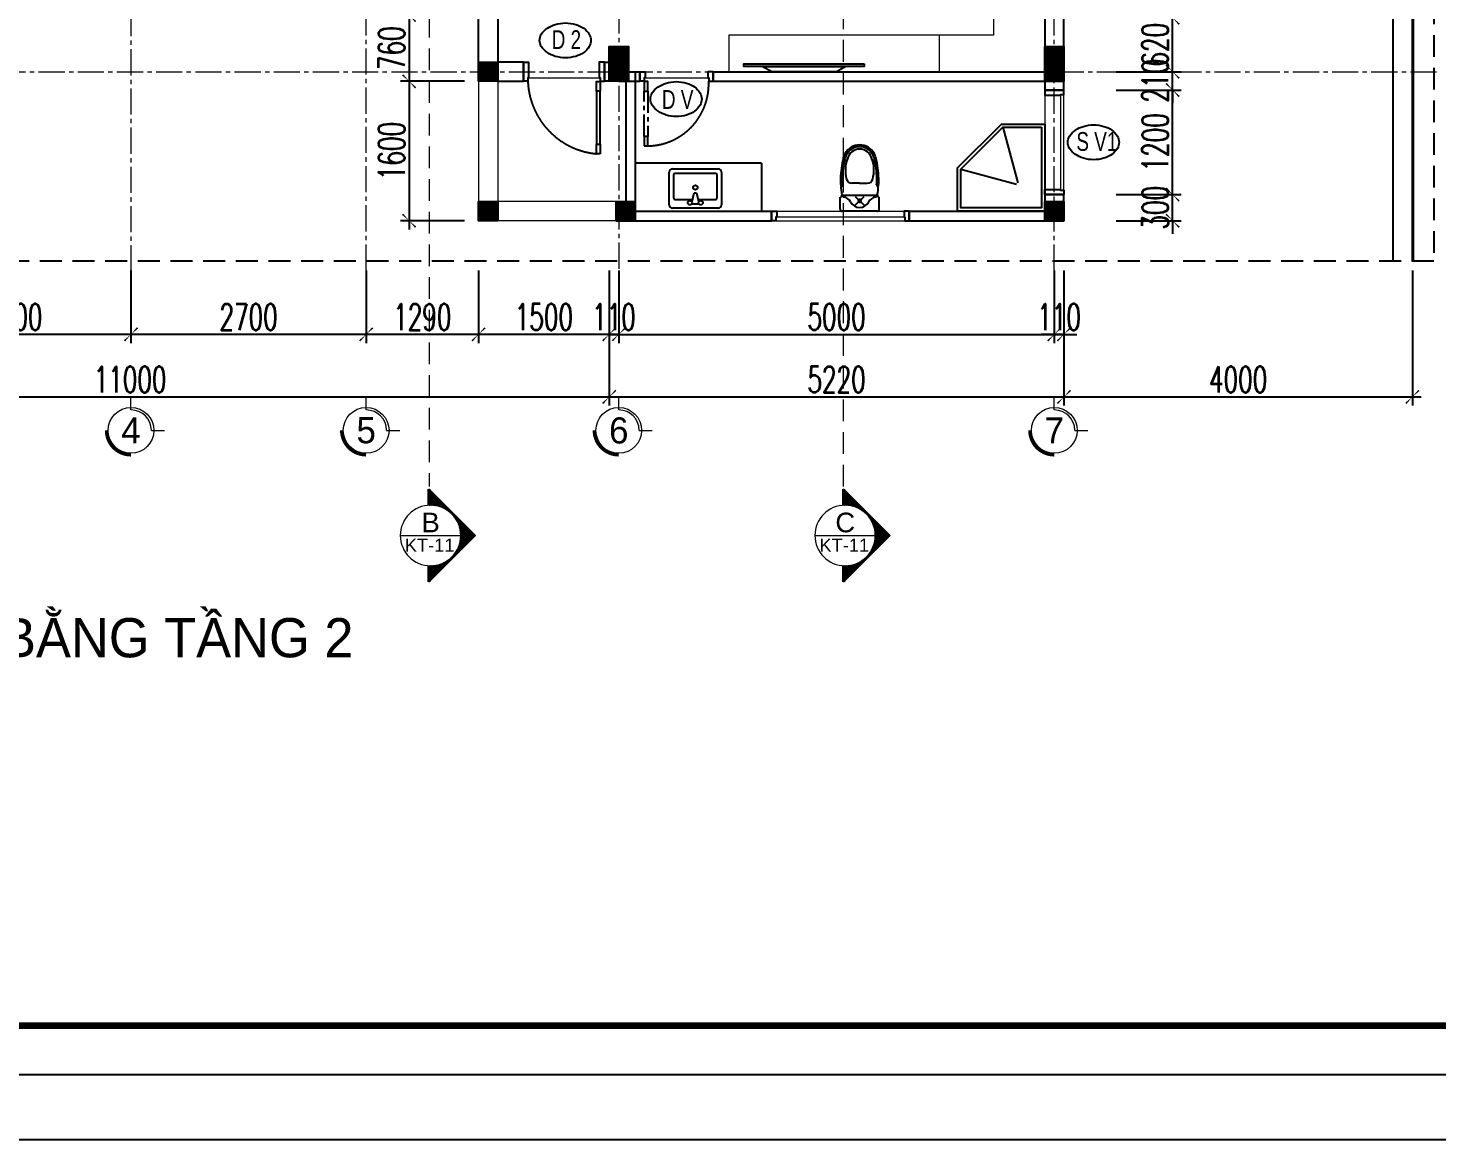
# Model space of a CAD drawing. Header units: millimetres. Extents: x -34806 to 662668, y 63228 to 99452.
# Drawn here: x 99165 to 115336, y 63934 to 76692 of the extents above; entities that cross this region are included whole.
import ezdxf
from ezdxf.enums import TextEntityAlignment as Align

# ---------------------------------------------------------------- set-up
doc = ezdxf.new("R2010")
doc.units = ezdxf.units.MM
doc.header["$LTSCALE"] = 200
doc.header["$MEASUREMENT"] = 0
doc.header["$PDMODE"] = 3
doc.header["$PDSIZE"] = 50
for name, pattern in [('CENTER', [2, 1.25, -0.25, 0.25, -0.25]), ('CENTER2', [1.125, 0.75, -0.125, 0.125, -0.125]), ('CONTINOUS', [0]), ('CONTINU', [0]), ('DASHED2', [0.375, 0.25, -0.125])]:
    doc.linetypes.add(name, pattern=pattern)
doc.layers.get('0').update_dxf_attribs({"color": 95, "linetype": 'CONTINUOUS'})
doc.layers.get('DEFPOINTS').update_dxf_attribs({"linetype": 'CONTINUOUS'})
for name, color, linetype, lineweight in [('cat', 1, 'CONTINUOUS', 40), ('hacth', 251, 'CONTINUOUS', 13), ('hatch', 251, 'CONTINUOUS', 5), ('thay', 7, 'CONTINUOUS', 18), ('tim', 254, 'CENTER2', 9)]:
    doc.layers.add(name, color=color, linetype=linetype, lineweight=lineweight)
for name, color, linetype in [('COT', 2, 'CONTINUOUS'), ('Cua', 143, 'CONTINUOUS'), ('DIM', 1, 'CONTINUOUS'), ('KHUNGTEN', 7, 'CONTINUOUS'), ('NET-THAY', 4, 'CONTINUOUS'), ('Net_Manh', 155, 'CONTINUOUS'), ('NOITHAT', 32, 'CONTINUOUS'), ('TEXT', 7, 'CONTINUOUS'), ('TPTA-Dimention', 251, 'CONTINUOUS'), ('TPTA-Text', 253, 'CONTINUOUS'), ('TUONG', 2, 'CONTINUOUS')]:
    doc.layers.add(name, color=color, linetype=linetype)
doc.styles.add('Aria H iso', font='VHARIAL.ttf')
doc.styles.add('CHU HOA Day', font='VHARIAL.ttf')
doc.styles.add('dam', font='VHAVANB.ttf', dxfattribs={"width": 0.9, "height": 450})
doc.styles.add('Scale', font='vnsimli.shx', dxfattribs={"width": 0.65, "bigfont": 'bigfont.shx'})
doc.styles.add('VNCC-SIM', font='VHAVAN.ttf', dxfattribs={"width": 0.85})
doc.dimstyles.new('Scale', dxfattribs={"dimscale": 10, "dimtxt": 2, "dimasz": 0.8, "dimexe": 1, "dimexo": 0, "dimgap": 0.5, "dimtad": 1, "dimdec": 0, "dimzin": 0, "dimdsep": 46, "dimtxsty": 'Scale', "dimblk": 'ARCHTICK', "dimcen": 1, "dimdle": 1, "dimclrd": 8, "dimclre": 251, "dimclrt": 3, "dimadec": 0, "dimazin": 0, "dimtfac": 1, "dimtdec": 0, "dimtix": 1, "dimtmove": 2, "dimatfit": 3, "dimfxl": 1, "dimtolj": 1, "dimtzin": 0, "dimarcsym": 0})

# ---------------------------------------------------------------- blocks, each defined once
blk = doc.blocks.new('A$C34811E30')
at = {"layer": 'NOITHAT'}
for p, q in [((0, 429), (0, 21)), ((21, 450), (161, 450)), ((21, 450), (161, 450)), ((182, 21), (182, 429)), ((321, 225), (321, 313)), ((321, 225), (321, 311)), ((321, 225), (321, 139)), ((321, 225), (321, 137)), ((21, 0), (161, 0))]:
    blk.add_line(p, q, dxfattribs=at)
at = {"layer": 'NOITHAT', "extrusion": (0, 0, -1)}
for centre, major_axis, start_param, end_param in [((21, 429), (-15.2, 15.2), 5.497787, 7.068583), ((161, 225), (83.3, 83.3), 3.926991, 5.006683), ((161, 225), (83.3, 83.3), 3.926991, 5.006683), ((55, 423), (75.8, 75.8), 0.912244, 1.865091), ((55, 423), (75.8, 75.8), 0.912244, 1.865091), ((182, 450), (15.2, 15.2), 2.356194, 3.926991), ((182, 407), (15.2, 15.2), 4.053836, 5.497787), ((182, 407), (15.2, 15.2), 4.053836, 5.497787), ((363, -633), (-761, 761), 0.616735, 0.726828), ((300, 442), (-15.2, 15.2), 3.859232, 5.417668), ((375, -627), (758, 758), -0.855568, -0.785398), ((375, -627), (742, 742), -0.855568, -0.785398), ((386, 313), (45.5, 45.5), 3.926991, 5.219845), ((470, 16), (-264, 264), 0.507456, 1.139683), ((350, -640), (-752, 752), 0.808894, 1.028291), ((350, -640), (-767, 767), 0.808894, 1.028291), ((568, 225), (102, 102), -0.562737, 0.785398), ((568, 225), (-121, 121), 1.008059, 1.308997), ((568, 225), (136, 136), -0.562737, -0.261799), ((568, 225), (-121, 121), 1.308997, 2.356194), ((568, 225), (-136, 136), 1.308997, 2.356194), ((161, 225), (-83.3, 83.3), 4.418095, 5.497787), ((118, 225), (-11.4, 11.4), 5.497787, 8.63938), ((118, 225), (-11.4, 11.4), 5.497787, 8.63938), ((118, 225), (-11.4, 11.4), 2.356194, 5.497787), ((118, 225), (-11.4, 11.4), 2.356194, 5.497787), ((568, 225), (-102, 102), 2.356194, 3.70433), ((568, 225), (121, 121), 0.785398, 1.832596), ((568, 225), (136, 136), 0.785398, 1.832596), ((21, 21), (15.2, 15.2), 2.356194, 3.926991), ((55, 27), (-75.8, 75.8), 1.276502, 2.229349), ((182, 43), (15.2, 15.2), 2.356194, 3.800145), ((182, 0), (-15.2, 15.2), 5.497787, 7.068583), ((363, 1083), (761, 761), 2.414765, 2.524858), ((300, 8), (15.2, 15.2), 4.00711, 5.565546), ((375, 1077), (-758, 758), 3.926991, 3.997161), ((375, 1077), (-742, 742), 3.926991, 3.997161), ((386, 137), (-45.5, 45.5), 4.204933, 5.497787), ((470, 434), (264, 264), 2.00191, 2.634137), ((350, 1090), (-752, 752), 3.684098, 3.903495), ((350, 1090), (-767, 767), 3.684098, 3.903495), ((568, 225), (-121, 121), 3.403392, 3.70433), ((568, 225), (-136, 136), 3.403392, 3.70433)]:
    blk.add_ellipse(centre, major_axis=major_axis, ratio=1, start_param=start_param, end_param=end_param, dxfattribs=at)
at = {"layer": 'NOITHAT'}
blk.add_point((118, 225), dxfattribs=at)
blk.add_point((118, 225), dxfattribs=at)
blk = doc.blocks.new('_ArchTick')
at = {"layer": 'DIM', "color": 150}
blk.add_lwpolyline([(0.5, 0.5, 0.133, 0, 0), (0, 0, 0, 0.133, 0), (-0.5, -0.5, 0.133, 0.133, 0)], format="xyseb", dxfattribs=at)
blk = doc.blocks.new('*D1179')
at = {"layer": 'DEFPOINTS', "color": 0}
for p in [(103045, 73910), (104335, 73910), (103045, 73178)]:
    blk.add_point(p, dxfattribs=at)
at = {"layer": 'TPTA-Text', "color": 251, "lineweight": -2}
for p, q in [((103045, 73910), (103045, 73078)), ((104335, 73910), (104335, 73078))]:
    blk.add_line(p, q, dxfattribs=at)
at = {"layer": 'TPTA-Text', "color": 8, "lineweight": -2}
blk.add_line((104435, 73178), (102945, 73178), dxfattribs=at)
at = {"layer": 'TPTA-Text', "color": 8, "lineweight": -2, "xscale": 150, "yscale": 150, "zscale": 150, "rotation": 180}
blk.add_blockref('_ArchTick', (103045, 73178), dxfattribs=at)
at = {"layer": 'TPTA-Text', "color": 8, "lineweight": -2, "xscale": 150, "yscale": 150, "zscale": 150}
blk.add_blockref('_ArchTick', (104335, 73178), dxfattribs=at)
at = {"layer": 'TPTA-Text', "color": 3, "insert": (103690, 73378), "char_height": 300, "attachment_point": 5, "style": 'Scale'}
blk.add_mtext('\\A1;1290', dxfattribs=at)
blk = doc.blocks.new('*D1180')
at = {"layer": 'DEFPOINTS', "color": 0}
for p in [(100345, 73910), (103045, 73910), (100345, 73178)]:
    blk.add_point(p, dxfattribs=at)
at = {"layer": 'TPTA-Text', "color": 251, "lineweight": -2}
for p, q in [((100345, 73910), (100345, 73078)), ((103045, 73910), (103045, 73078))]:
    blk.add_line(p, q, dxfattribs=at)
at = {"layer": 'TPTA-Text', "color": 8, "lineweight": -2}
blk.add_line((103145, 73178), (100245, 73178), dxfattribs=at)
at = {"layer": 'TPTA-Text', "color": 8, "lineweight": -2, "xscale": 150, "yscale": 150, "zscale": 150, "rotation": 180}
blk.add_blockref('_ArchTick', (100345, 73178), dxfattribs=at)
at = {"layer": 'TPTA-Text', "color": 8, "lineweight": -2, "xscale": 150, "yscale": 150, "zscale": 150}
blk.add_blockref('_ArchTick', (103045, 73178), dxfattribs=at)
at = {"layer": 'TPTA-Text', "color": 3, "insert": (101695, 73378), "char_height": 300, "attachment_point": 5, "style": 'Scale'}
blk.add_mtext('\\A1;2700', dxfattribs=at)
blk = doc.blocks.new('*D1183')
at = {"layer": 'DEFPOINTS', "color": 0}
for p in [(111055, 73910), (115055, 73910), (115055, 72460)]:
    blk.add_point(p, dxfattribs=at)
at = {"layer": 'TPTA-Text', "color": 251, "lineweight": -2}
for p, q in [((111055, 73910), (111055, 72360)), ((115055, 73910), (115055, 72360))]:
    blk.add_line(p, q, dxfattribs=at)
at = {"layer": 'TPTA-Text', "color": 8, "lineweight": -2}
blk.add_line((110955, 72460), (115155, 72460), dxfattribs=at)
at = {"layer": 'TPTA-Text', "color": 8, "lineweight": -2, "xscale": 150, "yscale": 150, "zscale": 150, "rotation": 180}
blk.add_blockref('_ArchTick', (111055, 72460), dxfattribs=at)
at = {"layer": 'TPTA-Text', "color": 8, "lineweight": -2, "xscale": 150, "yscale": 150, "zscale": 150}
blk.add_blockref('_ArchTick', (115055, 72460), dxfattribs=at)
at = {"layer": 'TPTA-Text', "color": 3, "insert": (113055, 72660), "char_height": 300, "attachment_point": 5, "style": 'Scale'}
blk.add_mtext('\\A1;4000', dxfattribs=at)
blk = doc.blocks.new('*D1198')
at = {"layer": 'DEFPOINTS', "color": 0}
for p in [(110945, 73910), (111055, 73910), (110945, 73178)]:
    blk.add_point(p, dxfattribs=at)
at = {"layer": 'TPTA-Text', "color": 251, "lineweight": -2}
for p, q in [((110945, 73910), (110945, 73078)), ((111055, 73910), (111055, 73078))]:
    blk.add_line(p, q, dxfattribs=at)
at = {"layer": 'TPTA-Text', "color": 8, "lineweight": -2}
for p, q in [((110945, 73178), (110795, 73178)), ((111055, 73178), (110945, 73178)), ((111055, 73178), (111205, 73178))]:
    blk.add_line(p, q, dxfattribs=at)
at = {"layer": 'TPTA-Text', "color": 8, "lineweight": -2, "xscale": 150, "yscale": 150, "zscale": 150}
blk.add_blockref('_ArchTick', (110945, 73178), dxfattribs=at)
at = {"layer": 'TPTA-Text', "color": 8, "lineweight": -2, "xscale": 150, "yscale": 150, "zscale": 150, "rotation": 180}
blk.add_blockref('_ArchTick', (111055, 73178), dxfattribs=at)
at = {"layer": 'TPTA-Text', "color": 3, "insert": (111000, 73378), "char_height": 300, "attachment_point": 5, "style": 'Scale'}
blk.add_mtext('\\A1;110', dxfattribs=at)
blk = doc.blocks.new('tr')
at = {"layer": 'thay', "ltscale": 600}
for p, q in [((0, -200), (0, 0)), ((313, -513), (513, -513))]:
    blk.add_line(p, q, dxfattribs=at)
at = {"layer": 'thay', "color": 150, "ltscale": 600, "const_width": 50}
blk.add_lwpolyline([(-375, -513, 0.414214), (0, -888, 0.414214)], format="xyb", dxfattribs=at)
at = {"layer": 'thay', "ltscale": 600}
blk.add_circle((0, -513), 350, dxfattribs=at)
blk.add_arc((0, -513), 313, 0, 90, dxfattribs=at)
blk = doc.blocks.new('*D1199')
at = {"layer": 'DEFPOINTS', "color": 0}
for p in [(97645, 73910), (100345, 73910), (97645, 73178)]:
    blk.add_point(p, dxfattribs=at)
at = {"layer": 'TPTA-Text', "color": 251, "lineweight": -2}
for p, q in [((97645, 73910), (97645, 73078)), ((100345, 73910), (100345, 73078))]:
    blk.add_line(p, q, dxfattribs=at)
at = {"layer": 'TPTA-Text', "color": 8, "lineweight": -2}
blk.add_line((100445, 73178), (97545, 73178), dxfattribs=at)
at = {"layer": 'TPTA-Text', "color": 8, "lineweight": -2, "xscale": 150, "yscale": 150, "zscale": 150, "rotation": 180}
blk.add_blockref('_ArchTick', (97645, 73178), dxfattribs=at)
at = {"layer": 'TPTA-Text', "color": 8, "lineweight": -2, "xscale": 150, "yscale": 150, "zscale": 150}
blk.add_blockref('_ArchTick', (100345, 73178), dxfattribs=at)
at = {"layer": 'TPTA-Text', "color": 3, "insert": (98995, 73378), "char_height": 300, "attachment_point": 5, "style": 'Scale'}
blk.add_mtext('\\A1;2700', dxfattribs=at)
blk = doc.blocks.new('*D1200')
at = {"layer": 'DEFPOINTS', "color": 0}
for p in [(105835, 73910), (111055, 73910), (111055, 72460)]:
    blk.add_point(p, dxfattribs=at)
at = {"layer": 'TPTA-Text', "color": 251, "lineweight": -2}
for p, q in [((105835, 73910), (105835, 72360)), ((111055, 73910), (111055, 72360))]:
    blk.add_line(p, q, dxfattribs=at)
at = {"layer": 'TPTA-Text', "color": 8, "lineweight": -2}
blk.add_line((105735, 72460), (111155, 72460), dxfattribs=at)
at = {"layer": 'TPTA-Text', "color": 8, "lineweight": -2, "xscale": 150, "yscale": 150, "zscale": 150, "rotation": 180}
blk.add_blockref('_ArchTick', (105835, 72460), dxfattribs=at)
at = {"layer": 'TPTA-Text', "color": 8, "lineweight": -2, "xscale": 150, "yscale": 150, "zscale": 150}
blk.add_blockref('_ArchTick', (111055, 72460), dxfattribs=at)
at = {"layer": 'TPTA-Text', "color": 3, "insert": (108445, 72660), "char_height": 300, "attachment_point": 5, "style": 'Scale'}
blk.add_mtext('\\A1;5220', dxfattribs=at)
blk = doc.blocks.new('*D1205')
at = {"layer": 'DEFPOINTS', "color": 0}
for p in [(105835, 73910), (105945, 73910), (105835, 73178)]:
    blk.add_point(p, dxfattribs=at)
at = {"layer": 'TPTA-Text', "color": 251, "lineweight": -2}
for p, q in [((105835, 73910), (105835, 73078)), ((105945, 73910), (105945, 73078))]:
    blk.add_line(p, q, dxfattribs=at)
at = {"layer": 'TPTA-Text', "color": 8, "lineweight": -2}
for p, q in [((105835, 73178), (105685, 73178)), ((105945, 73178), (105835, 73178)), ((105945, 73178), (106095, 73178))]:
    blk.add_line(p, q, dxfattribs=at)
at = {"layer": 'TPTA-Text', "color": 8, "lineweight": -2, "xscale": 150, "yscale": 150, "zscale": 150}
blk.add_blockref('_ArchTick', (105835, 73178), dxfattribs=at)
at = {"layer": 'TPTA-Text', "color": 8, "lineweight": -2, "xscale": 150, "yscale": 150, "zscale": 150, "rotation": 180}
blk.add_blockref('_ArchTick', (105945, 73178), dxfattribs=at)
at = {"layer": 'TPTA-Text', "color": 3, "insert": (105890, 73378), "char_height": 300, "attachment_point": 5, "style": 'Scale'}
blk.add_mtext('\\A1;110', dxfattribs=at)
blk = doc.blocks.new('*D1206')
at = {"layer": 'DEFPOINTS', "color": 0}
for p in [(104335, 73910), (105835, 73910), (104335, 73178)]:
    blk.add_point(p, dxfattribs=at)
at = {"layer": 'TPTA-Text', "color": 251, "lineweight": -2}
for p, q in [((104335, 73910), (104335, 73078)), ((105835, 73910), (105835, 73078))]:
    blk.add_line(p, q, dxfattribs=at)
at = {"layer": 'TPTA-Text', "color": 8, "lineweight": -2}
blk.add_line((105935, 73178), (104235, 73178), dxfattribs=at)
at = {"layer": 'TPTA-Text', "color": 8, "lineweight": -2, "xscale": 150, "yscale": 150, "zscale": 150, "rotation": 180}
blk.add_blockref('_ArchTick', (104335, 73178), dxfattribs=at)
at = {"layer": 'TPTA-Text', "color": 8, "lineweight": -2, "xscale": 150, "yscale": 150, "zscale": 150}
blk.add_blockref('_ArchTick', (105835, 73178), dxfattribs=at)
at = {"layer": 'TPTA-Text', "color": 3, "insert": (105085, 73378), "char_height": 300, "attachment_point": 5, "style": 'Scale'}
blk.add_mtext('\\A1;1500', dxfattribs=at)
blk = doc.blocks.new('*D1207')
at = {"layer": 'DEFPOINTS', "color": 0}
for p in [(105945, 73910), (110945, 73910), (110945, 73178)]:
    blk.add_point(p, dxfattribs=at)
at = {"layer": 'TPTA-Text', "color": 251, "lineweight": -2}
for p, q in [((105945, 73910), (105945, 73078)), ((110945, 73910), (110945, 73078))]:
    blk.add_line(p, q, dxfattribs=at)
at = {"layer": 'TPTA-Text', "color": 8, "lineweight": -2}
blk.add_line((105845, 73178), (111045, 73178), dxfattribs=at)
at = {"layer": 'TPTA-Text', "color": 8, "lineweight": -2, "xscale": 150, "yscale": 150, "zscale": 150, "rotation": 180}
blk.add_blockref('_ArchTick', (105945, 73178), dxfattribs=at)
at = {"layer": 'TPTA-Text', "color": 8, "lineweight": -2, "xscale": 150, "yscale": 150, "zscale": 150}
blk.add_blockref('_ArchTick', (110945, 73178), dxfattribs=at)
at = {"layer": 'TPTA-Text', "color": 3, "insert": (108445, 73378), "char_height": 300, "attachment_point": 5, "style": 'Scale'}
blk.add_mtext('\\A1;5000', dxfattribs=at)
blk = doc.blocks.new('*D1209')
at = {"layer": 'DEFPOINTS', "color": 0}
for p in [(94835, 73910), (105835, 73910), (105835, 72460)]:
    blk.add_point(p, dxfattribs=at)
at = {"layer": 'TPTA-Text', "color": 251, "lineweight": -2}
for p, q in [((94835, 73910), (94835, 72360)), ((105835, 73910), (105835, 72360))]:
    blk.add_line(p, q, dxfattribs=at)
at = {"layer": 'TPTA-Text', "color": 8, "lineweight": -2}
blk.add_line((94735, 72460), (105935, 72460), dxfattribs=at)
at = {"layer": 'TPTA-Text', "color": 8, "lineweight": -2, "xscale": 150, "yscale": 150, "zscale": 150, "rotation": 180}
blk.add_blockref('_ArchTick', (94835, 72460), dxfattribs=at)
at = {"layer": 'TPTA-Text', "color": 8, "lineweight": -2, "xscale": 150, "yscale": 150, "zscale": 150}
blk.add_blockref('_ArchTick', (105835, 72460), dxfattribs=at)
at = {"layer": 'TPTA-Text', "color": 3, "insert": (100335, 72660), "char_height": 300, "attachment_point": 5, "style": 'Scale'}
blk.add_mtext('\\A1;11000', dxfattribs=at)
blk = doc.blocks.new('cad')
at = {"layer": 'hatch'}
h = blk.add_hatch(dxfattribs=at)
h.set_pattern_fill('ANSI31', color=256, scale=96.25, angle=-90, style=0)
h.set_pattern_definition([(225, (101783, 283734), (-8.50737846, 8.50737846), [])])
edge = h.paths.add_edge_path()
edge.add_ellipse((0, 0), major_axis=(-408, 408), ratio=1, start_angle=135, end_angle=137.8395)
edge.add_line((29, -577), (29, -890))
edge.add_line((29, -890), (-861, 0))
edge.add_line((-861, 0), (29, 890))
edge.add_line((29, 890), (29, 577))
edge.add_ellipse((0, 0), major_axis=(408, 408), ratio=1, start_angle=42.1605, end_angle=45)
edge.add_ellipse((0, 0), major_axis=(-408, 408), ratio=1, start_angle=-45, end_angle=135)
at = {"layer": 'cat', "color": 150, "linetype": 'Continuous', "const_width": 62.4}
for points in [[(29, 577), (29, 890)], [(29, -577), (29, -890)]]:
    blk.add_lwpolyline(points, dxfattribs=at)
at = {"layer": 'thay', "linetype": 'Continuous'}
for p in [(29, 890), (29, -890)]:
    blk.add_line(p, (-861, 0), dxfattribs=at)
at = {"layer": 'thay'}
blk.add_line((577, 0), (-578, 0), dxfattribs=at)
blk.add_circle((0, 0), 578, dxfattribs=at)
at = {"layer": 'TEXT'}
for tag, height, style, p in [('1', 375, 'CHU HOA Day', (-500, 62)), ('KT-00', 250, 'Aria H iso', (-1613, -278))]:
    blk.add_attdef(tag, text='', height=height, dxfattribs=dict(at, style=style)).set_placement(p, align=Align.CENTER)
blk = doc.blocks.new('*D1222')
at = {"layer": 'DEFPOINTS', "color": 0}
for p in [(104173, 76842), (103538, 76082), (104173, 76082)]:
    blk.add_point(p, dxfattribs=at)
at = {"layer": 'TPTA-Text', "color": 251, "lineweight": -2}
for p, q in [((104173, 76842), (103438, 76842)), ((104173, 76082), (103438, 76082))]:
    blk.add_line(p, q, dxfattribs=at)
at = {"layer": 'TPTA-Text', "color": 8, "lineweight": -2}
blk.add_line((103538, 76942), (103538, 75982), dxfattribs=at)
at = {"layer": 'TPTA-Text', "color": 8, "lineweight": -2, "xscale": 150, "yscale": 150, "zscale": 150}
for p, rotation in [((103538, 76842), 90), ((103538, 76082), 270)]:
    blk.add_blockref('_ArchTick', p, dxfattribs=dict(at, rotation=rotation))
at = {"layer": 'TPTA-Text', "color": 3, "insert": (103338, 76462), "char_height": 300, "attachment_point": 5, "rotation": 90, "style": 'Scale'}
blk.add_mtext('\\A1;760', dxfattribs=at)
blk = doc.blocks.new('*D1223')
at = {"layer": 'DEFPOINTS', "color": 0}
for p in [(104173, 76082), (103538, 74482), (104173, 74482)]:
    blk.add_point(p, dxfattribs=at)
at = {"layer": 'TPTA-Text', "color": 8, "lineweight": -2}
blk.add_line((103538, 76182), (103538, 74382), dxfattribs=at)
at = {"layer": 'TPTA-Text', "color": 251, "lineweight": -2}
for p, q in [((104173, 76082), (103438, 76082)), ((104173, 74482), (103438, 74482))]:
    blk.add_line(p, q, dxfattribs=at)
at = {"layer": 'TPTA-Text', "color": 8, "lineweight": -2, "xscale": 150, "yscale": 150, "zscale": 150}
for p, rotation in [((103538, 76082), 90), ((103538, 74482), 270)]:
    blk.add_blockref('_ArchTick', p, dxfattribs=dict(at, rotation=rotation))
at = {"layer": 'TPTA-Text', "color": 3, "insert": (103338, 75282), "char_height": 300, "attachment_point": 5, "rotation": 90, "style": 'Scale'}
blk.add_mtext('\\A1;1600', dxfattribs=at)
blk = doc.blocks.new('*D1240')
at = {"layer": 'DEFPOINTS', "color": 0}
for p in [(111655, 74782), (112303, 74782), (111655, 74482)]:
    blk.add_point(p, dxfattribs=at)
at = {"layer": 'TPTA-Text', "color": 8, "lineweight": -2}
for p, q in [((112303, 74782), (112303, 74932)), ((112303, 74482), (112303, 74782)), ((112303, 74482), (112303, 74332))]:
    blk.add_line(p, q, dxfattribs=at)
at = {"layer": 'TPTA-Text', "color": 251, "lineweight": -2}
for p, q in [((111655, 74782), (112403, 74782)), ((111655, 74482), (112403, 74482))]:
    blk.add_line(p, q, dxfattribs=at)
at = {"layer": 'TPTA-Text', "color": 8, "lineweight": -2, "xscale": 150, "yscale": 150, "zscale": 150}
for p, rotation in [((112303, 74782), 270), ((112303, 74482), 90)]:
    blk.add_blockref('_ArchTick', p, dxfattribs=dict(at, rotation=rotation))
at = {"layer": 'TPTA-Text', "color": 3, "insert": (112103, 74632), "char_height": 300, "attachment_point": 5, "rotation": 90, "style": 'Scale'}
blk.add_mtext('\\A1;300', dxfattribs=at)
blk = doc.blocks.new('*D1241')
at = {"layer": 'DEFPOINTS', "color": 0}
for p in [(111655, 75982), (112303, 75982), (111655, 74782)]:
    blk.add_point(p, dxfattribs=at)
at = {"layer": 'TPTA-Text', "color": 8, "lineweight": -2}
blk.add_line((112303, 74682), (112303, 76082), dxfattribs=at)
at = {"layer": 'TPTA-Text', "color": 251, "lineweight": -2}
for p, q in [((111655, 75982), (112403, 75982)), ((111655, 74782), (112403, 74782))]:
    blk.add_line(p, q, dxfattribs=at)
at = {"layer": 'TPTA-Text', "color": 8, "lineweight": -2, "xscale": 150, "yscale": 150, "zscale": 150}
for p, rotation in [((112303, 75982), 90), ((112303, 74782), 270)]:
    blk.add_blockref('_ArchTick', p, dxfattribs=dict(at, rotation=rotation))
at = {"layer": 'TPTA-Text', "color": 3, "insert": (112103, 75382), "char_height": 300, "attachment_point": 5, "rotation": 90, "style": 'Scale'}
blk.add_mtext('\\A1;1200', dxfattribs=at)
blk = doc.blocks.new('*D1242')
at = {"layer": 'DEFPOINTS', "color": 0}
for p in [(111655, 76192), (112303, 76192), (111655, 75982)]:
    blk.add_point(p, dxfattribs=at)
at = {"layer": 'TPTA-Text', "color": 8, "lineweight": -2}
for p, q in [((112303, 76192), (112303, 76342)), ((112303, 75982), (112303, 76192)), ((112303, 75982), (112303, 75832))]:
    blk.add_line(p, q, dxfattribs=at)
at = {"layer": 'TPTA-Text', "color": 251, "lineweight": -2}
for p, q in [((111655, 76192), (112403, 76192)), ((111655, 75982), (112403, 75982))]:
    blk.add_line(p, q, dxfattribs=at)
at = {"layer": 'TPTA-Text', "color": 8, "lineweight": -2, "xscale": 150, "yscale": 150, "zscale": 150}
for p, rotation in [((112303, 76192), 270), ((112303, 75982), 90)]:
    blk.add_blockref('_ArchTick', p, dxfattribs=dict(at, rotation=rotation))
at = {"layer": 'TPTA-Text', "color": 3, "insert": (112103, 76087), "char_height": 300, "attachment_point": 5, "rotation": 90, "style": 'Scale'}
blk.add_mtext('\\A1;210', dxfattribs=at)
blk = doc.blocks.new('*D1243')
at = {"layer": 'DEFPOINTS', "color": 0}
for p in [(111655, 76812), (112303, 76812), (111655, 76192)]:
    blk.add_point(p, dxfattribs=at)
at = {"layer": 'TPTA-Text', "color": 8, "lineweight": -2}
blk.add_line((112303, 76092), (112303, 76912), dxfattribs=at)
at = {"layer": 'TPTA-Text', "color": 251, "lineweight": -2}
for p, q in [((111655, 76812), (112403, 76812)), ((111655, 76192), (112403, 76192))]:
    blk.add_line(p, q, dxfattribs=at)
at = {"layer": 'TPTA-Text', "color": 8, "lineweight": -2, "xscale": 150, "yscale": 150, "zscale": 150}
for p, rotation in [((112303, 76812), 90), ((112303, 76192), 270)]:
    blk.add_blockref('_ArchTick', p, dxfattribs=dict(at, rotation=rotation))
at = {"layer": 'TPTA-Text', "color": 3, "insert": (112103, 76502), "char_height": 300, "attachment_point": 5, "rotation": 90, "style": 'Scale'}
blk.add_mtext('\\A1;620', dxfattribs=at)
blk = doc.blocks.new('khung')
at = {"layer": 'DEFPOINTS', "color": 8}
blk.add_lwpolyline([(0, 0), (31503, 0), (31503, 22275), (0, 22275)], close=True, dxfattribs=at)
at = {"layer": 'KHUNGTEN', "color": 4, "const_width": 54.3}
blk.add_lwpolyline([(848, 388), (31117, 388), (31117, 21887), (848, 21887)], close=True, dxfattribs=at)

msp = doc.modelspace()

# ---------------------------------------------------------------- linework, layer by layer
msp.add_lwpolyline([(125027.1, 63934), (78087.5, 63934), (78087.5, 97563), (125027.1, 97563)], close=True)
at = {"layer": 'COT', "const_width": 220}
for points in [[(105945, 76082), (105945, 76482)], [(110945, 76082), (110945, 76482)], [(110945, 76082), (110945, 76382)], [(104445, 76082), (104445, 76302)], [(104445, 74482), (104445, 74702)], [(106025, 74482), (106025, 74702)], [(110945, 74482), (110945, 74702)]]:
    msp.add_lwpolyline(points, dxfattribs=at)
at = {"layer": 'Cua', "color": 6, "linetype": 'CONTINOUS', "ltscale": 0.5}
for p, q in [((104850, 76082), (104850, 76302)), ((104850, 76082), (104850, 76302)), ((104850, 76302), (104850, 76082)), ((104850, 76302), (104850, 76082)), ((104850, 76082), (104850, 76302)), ((104850, 76302), (104850, 76082)), ((105780, 76302), (105780, 76082)), ((110835, 75982), (111055, 75982)), ((110835, 74782), (111055, 74782))]:
    msp.add_line(p, q, dxfattribs=at)
at = {"layer": 'Cua', "color": 8, "linetype": 'DASHED2', "ltscale": 400}
for p, q in [((105690, 75970.8), (105690, 75360.5)), ((105730, 75360.5), (105730, 75970.8))]:
    msp.add_line(p, q, dxfattribs=at)
at = {"layer": 'Cua', "color": 8, "linetype": 'CENTER'}
for p, q in [((106238.2, 75450.5), (106238.2, 75970.8)), ((106278.2, 75970.8), (106278.2, 75450.5))]:
    msp.add_line(p, q, dxfattribs=at)
at = {"layer": 'Cua', "color": 6, "linetype": 'CONTINOUS', "ltscale": 0.5}
for points in [[(104850, 76302), (104910, 76302), (104910, 76122), (104900, 76122), (104900, 76082), (104850, 76082)], [(105780, 76302), (105720, 76302), (105720, 76122), (105730, 76122), (105730, 76082), (105780, 76082)], [(106186.9, 76192), (106246.9, 76192), (106246.9, 76122), (106236.9, 76122), (106236.9, 76082), (106186.9, 76082)], [(107026.9, 76192), (106966.9, 76192), (106966.9, 76122), (106976.9, 76122), (106976.9, 76082), (107026.9, 76082)], [(110835, 75982), (110835, 75922), (111015, 75922), (111015, 75932), (111055, 75932), (111055, 75982)], [(110835, 74782), (110835, 74842), (111015, 74842), (111015, 74832), (111055, 74832), (111055, 74782)], [(107699.6, 74592), (107759.6, 74592), (107759.6, 74522), (107749.6, 74522), (107749.6, 74482), (107699.6, 74482)], [(109279.6, 74592), (109219.6, 74592), (109219.6, 74522), (109229.6, 74522), (109229.6, 74482), (109279.6, 74482)]]:
    msp.add_lwpolyline(points, close=True, dxfattribs=at)
at = {"layer": 'Cua', "color": 0, "linetype": 'Continuous'}
for points in [[(105730, 75970.8), (105690, 75970.8), (105690, 76080.8), (105730, 76080.8)], [(106238.2, 75970.8), (106278.2, 75970.8), (106278.2, 76080.8), (106238.2, 76080.8)], [(105730, 75250.5), (105690, 75250.5), (105690, 75360.5), (105730, 75360.5)], [(106238.2, 75340.5), (106278.2, 75340.5), (106278.2, 75450.5), (106238.2, 75450.5)]]:
    msp.add_lwpolyline(points, close=True, dxfattribs=at)
at = {"layer": 'Cua', "color": 8, "linetype": 'DASHED2', "ltscale": 400}
for centre, radius, start, end in [((105770.8, 76117), 870.3, 182.30536, 264.66917), ((106267.2, 76050.8), 710.4, 270.88301, 2.52035)]:
    msp.add_arc(centre, radius, start, end, dxfattribs=at)
at = {"layer": 'NET-THAY'}
for q in [(106135, 75142), (107585.3, 74592)]:
    msp.add_line((107585.3, 75142), q, dxfattribs=at)
at = {"layer": 'Net_Manh', "linetype": 'DASHED2', "ltscale": 5}
msp.add_lwpolyline([(87072.5, 91613.7), (115299.9, 91613.7), (115299.9, 74016.7), (87072.5, 74016.7)], close=True, dxfattribs=at)
at = {"layer": 'NOITHAT'}
for p, q in [((110354.8, 75555.6), (110526.5, 74917.9)), ((106523.9, 74663.5), (106523.9, 75038.5)), ((106561.4, 75076), (107086.4, 75076)), ((107123.9, 75038.5), (107123.9, 74663.5)), ((109871.3, 75072.2), (110509.1, 74900.5)), ((106573.9, 75007.2), (106573.9, 74744.7)), ((107055.1, 75026), (106592.6, 75026)), ((107073.9, 74744.7), (107073.9, 75007.2)), ((106592.6, 74726), (106792.6, 74726)), ((106786.4, 74701), (106811.4, 74801)), ((106811.4, 74801), (106836.4, 74801)), ((106836.4, 74801), (106861.4, 74701)), ((106855.1, 74726), (107055.1, 74726)), ((107086.4, 74626), (106561.4, 74626)), ((106786.4, 74676), (106861.4, 74676))]:
    msp.add_line(p, q, dxfattribs=at)
at = {"layer": 'NOITHAT', "ltscale": 100}
for points in [[(108761.4, 76284.1), (108761.4, 76251.7), (107382.1, 76251.7), (107382.1, 76284.1)], [(108552.8, 76251.7), (108442.8, 76192), (107700.7, 76192), (107590.7, 76251.7)]]:
    msp.add_lwpolyline(points, close=True, dxfattribs=at)
at = {"layer": 'NOITHAT'}
for points in [[(110835, 75592), (110835, 74592), (109835, 74592), (109835, 75089.9), (110337.1, 75592)], [(110798.6, 75555.6), (110798.6, 74628.4), (109871.3, 74628.4), (109871.3, 75074.8), (110352.2, 75555.6)]]:
    msp.add_lwpolyline(points, close=True, dxfattribs=at)
for centre in [(106823.9, 74863.5), (106761.4, 74688.5), (106886.4, 74688.5)]:
    msp.add_circle(centre, 25, dxfattribs=at)
for centre, radius, start, end in [((106561.4, 75038.5), 37.5, 90, 180), ((107086.4, 75038.5), 37.5, 0, 90), ((106592.6, 75007.2), 18.8, 90, 180), ((107055.1, 75007.2), 18.8, 0, 90), ((106592.6, 74744.7), 18.8, 180, 270), ((107055.1, 74744.7), 18.8, 270, 0), ((106561.4, 74663.5), 37.5, 180, 270), ((107086.4, 74663.5), 37.5, 270, 0)]:
    msp.add_arc(centre, radius, start, end, dxfattribs=at)
at = {"layer": 'TEXT'}
for points in [[(105036.3, 76551.7, -0.1338614), (105055.4, 76621.7, -0.1013655), (105125.8, 76690.9, -0.0827254), (105216.3, 76734.7, -0.071629), (105334.2, 76751.7, -0.071629), (105452, 76734.7, -0.0830347), (105542.9, 76690.7, -0.1067191), (105606.4, 76621.2, -0.1328035), (105625.2, 76551.7, -0.1328035), (105606.4, 76482.2, -0.1067191), (105542.9, 76412.8, -0.0830347), (105452, 76368.7, -0.071629), (105334.2, 76351.7, -0.071629), (105216.3, 76368.7, -0.0827254), (105125.8, 76412.5, -0.1013655), (105055.4, 76481.7, -0.1338614)], [(106308.3, 75878.3, -0.1338614), (106327.4, 75948.3, -0.1013655), (106397.7, 76017.5, -0.0827254), (106488.3, 76061.4, -0.071629), (106606.1, 76078.3, -0.071629), (106724, 76061.4, -0.0830347), (106814.8, 76017.3, -0.1067191), (106878.3, 75947.8, -0.1328035), (106897.1, 75878.3, -0.1328035), (106878.3, 75808.8, -0.1067191), (106814.8, 75739.4, -0.0830347), (106724, 75695.3, -0.071629), (106606.1, 75678.3, -0.071629), (106488.3, 75695.3, -0.0827254), (106397.7, 75739.2, -0.1013655), (106327.4, 75808.3, -0.1338614)], [(111098.9, 75382.4, -0.1338614), (111118, 75452.4, -0.1013655), (111188.4, 75521.6, -0.0827254), (111278.9, 75565.5, -0.071629), (111396.8, 75582.4, -0.071629), (111514.6, 75565.5, -0.0830347), (111605.5, 75521.4, -0.1067191), (111669, 75451.9, -0.1328035), (111687.8, 75382.4, -0.1328035), (111669, 75313, -0.1067191), (111605.5, 75243.5, -0.0830347), (111514.6, 75199.4, -0.071629), (111396.8, 75182.4, -0.071629), (111278.9, 75199.4, -0.0827254), (111188.4, 75243.3, -0.1013655), (111118, 75312.5, -0.1338614)]]:
    msp.add_lwpolyline(points, format="xyb", close=True, dxfattribs=at)
at = {"layer": 'thay', "linetype": 'DASHED2', "ltscale": 5}
for p, q in [((103766.5, 93710.5), (103766.5, 71432.1)), ((108525.8, 71432.1), (108525.8, 93710.5))]:
    msp.add_line(p, q, dxfattribs=at)
at = {"layer": 'thay'}
for p, q in [((104335, 76082), (104335, 74482)), ((104555, 76082), (104555, 74702)), ((104910, 76122), (105720, 76122)), ((106246.9, 76122), (106966.9, 76122)), ((110835, 75922), (110835, 74842)), ((111015, 75922), (111015, 74842)), ((111055, 74832), (111055, 75932)), ((106025, 74702), (104335, 74702)), ((107759.6, 74592), (109219.6, 74592)), ((106135, 74482), (104335, 74482)), ((109229.6, 74522), (107749.6, 74522)), ((107749.6, 74482), (109229.6, 74482))]:
    msp.add_line(p, q, dxfattribs=at)
for points in [[(110246.2, 78535), (110246.2, 76612.5), (107207.2, 76612.5), (107207.2, 76192)], [(109628.6, 76192), (109628.6, 76612.5)]]:
    msp.add_lwpolyline(points, dxfattribs=at)
msp.add_lwpolyline([(104555, 76082), (104555, 76082), (104555, 76302), (104555, 76302)], close=True, dxfattribs=at)
at = {"layer": 'tim', "ltscale": 2}
for p, q in [((100345, 91750.8), (100345, 73463.9)), ((103045, 73909.8), (103045, 91780.8)), ((105945, 91780.8), (105945, 73909.8)), ((110945, 73909.8), (110945, 91780.8)), ((87134.1, 76192), (115372.1, 76192))]:
    msp.add_line(p, q, dxfattribs=at)
at = {"layer": 'TPTA-Dimention'}
for points in [[(115070, 74016.7), (115070, 91317), (87072.5, 91317)], [(115055, 74016.7), (115055, 91302), (87072.5, 91302)], [(114835, 74016.7), (114835, 91082), (87072.5, 91082)]]:
    msp.add_lwpolyline(points, dxfattribs=at)
at = {"layer": 'TUONG'}
for p, q in [((104850, 76082), (104850, 76302)), ((105945, 76192), (106187, 76192)), ((106025, 76302), (106025, 74482)), ((106135, 76192), (106135, 74482)), ((107026.9, 76192), (111055, 76192)), ((105945, 76082), (106187, 76082)), ((107026.9, 76082), (111055, 76082)), ((111055, 75982), (110835, 75982)), ((111055, 75982), (110835, 75982)), ((111055, 74782), (110835, 74782)), ((105915, 74592), (107699.6, 74592)), ((109279.6, 74592), (110835, 74592)), ((105915, 74482), (107699.6, 74482)), ((109279.6, 74482), (110835, 74482))]:
    msp.add_line(p, q, dxfattribs=at)
at = {"layer": 'TUONG', "linetype": 'CONTINU', "ltscale": 0.3}
for p, q in [((104850, 76082), (104850, 76302)), ((105780, 76082), (105780, 76302)), ((106186.9, 76082), (106186.9, 76192)), ((106186.9, 76192), (106186.9, 76082)), ((106186.9, 76082), (106186.9, 76192)), ((106186.9, 76192), (106186.9, 76082)), ((106186.9, 76082), (106186.9, 76192)), ((106186.9, 76082), (106186.9, 76192)), ((106186.9, 76082), (106186.9, 76192)), ((106186.9, 76192), (106186.9, 76082)), ((106186.9, 76192), (106186.9, 76082)), ((106186.9, 76082), (106186.9, 76192)), ((106186.9, 76192), (106186.9, 76082)), ((106187, 76192), (106187, 76082)), ((106187, 76192), (106187, 76082)), ((107026.9, 76082), (107026.9, 76192)), ((107026.9, 76192), (107026.9, 76192)), ((111055, 75982), (110835, 75982)), ((111055, 74782), (110835, 74782)), ((107699.6, 74592), (107699.6, 74482)), ((109279.6, 74592), (109279.6, 74482))]:
    msp.add_line(p, q, dxfattribs=at)
at = {"layer": 'TUONG', "linetype": 'Continuous'}
for p, q in [((107026.9, 76082), (107026.9, 76192)), ((107026.9, 76192), (107026.9, 76082)), ((107026.9, 76082), (107026.9, 76192)), ((107026.9, 76192), (107026.9, 76082))]:
    msp.add_line(p, q, dxfattribs=at)
at = {"layer": 'TUONG'}
for points in [[(104335, 76842.4), (104555, 76842.4), (104555, 76082), (104335, 76082)], [(106055, 76082), (105835, 76082), (105835, 76482), (106055, 76482)], [(111055, 76082), (110835, 76082), (110835, 76482), (111055, 76482)], [(111055, 76082), (110835, 76082), (110835, 76382), (111055, 76382)], [(104555, 76082), (104335, 76082), (104335, 76302), (104555, 76302)], [(104850, 76302), (104555, 76302), (104555, 76082), (104850, 76082)], [(105780, 76302), (105835, 76302), (105835, 76082), (105780, 76082)], [(104555, 74482), (104335, 74482), (104335, 74702), (104555, 74702)], [(106135, 74482), (105915, 74482), (105915, 74702), (106135, 74702)], [(111055, 74482), (110835, 74482), (110835, 74702), (111055, 74702)]]:
    msp.add_lwpolyline(points, close=True, dxfattribs=at)
for points in [[(111055, 75982), (111055, 76812), (110835, 76812), (110835, 75982)], [(110835, 74782), (110835, 74482), (111055, 74482), (111055, 74782)]]:
    msp.add_lwpolyline(points, dxfattribs=at)

# ---------------------------------------------------------------- block references
at = {"layer": 'DIM', "xscale": 0.75, "yscale": 0.75, "zscale": 0.75}
for p in [(100345, 72460.5), (103045, 72460.5), (105945, 72460.5), (110945, 72460.5)]:
    msp.add_blockref('tr', p, dxfattribs=at)
at = {"layer": 'hacth', "xscale": 1.44238117831992, "yscale": 1.442381252141786, "zscale": 1.442381260145733}
msp.add_blockref('khung', (79197.3, 64684), dxfattribs=at)
at = {"layer": 'NOITHAT', "xscale": -1, "rotation": 270}
msp.add_blockref('A$C34811E30', (108485.1, 74592), dxfattribs=at)
at = {"layer": 'TEXT', "linetype": 'Continuous'}
ref = msp.add_blockref('cad', (103783.7, 70869.6), dxfattribs=dict(at, xscale=-0.5999999998603016, yscale=0.5999999999767169, zscale=0.6))
ref.add_attrib('1', 'b', dxfattribs={"height": 225, "style": 'CHU HOA Day'}).set_placement((103785.5, 70906.7), align=Align.CENTER)
ref.add_attrib('KT-00', 'kt-11', dxfattribs={"height": 150, "style": 'Aria H iso'}).set_placement((103773.8, 70683.1), align=Align.CENTER)
ref = msp.add_blockref('cad', (103783.7, 70869.6), dxfattribs=dict(at, xscale=-0.5999999998603016, yscale=0.5999999999767169, zscale=0.6))
ref.add_attrib('1', 'b', dxfattribs={"height": 225, "style": 'CHU HOA Day'}).set_placement((103785.5, 70906.7), align=Align.CENTER)
ref.add_attrib('KT-00', 'kt-11', dxfattribs={"height": 150, "style": 'Aria H iso'}).set_placement((103773.8, 70683.1), align=Align.CENTER)
ref = msp.add_blockref('cad', (108543, 70869.6), dxfattribs=dict(at, xscale=-0.5999999998603016, yscale=0.5999999999767169, zscale=0.6))
ref.add_attrib('1', 'c', dxfattribs={"height": 225, "style": 'CHU HOA Day'}).set_placement((108544.9, 70906.7), align=Align.CENTER)
ref.add_attrib('KT-00', 'kt-11', dxfattribs={"height": 150, "style": 'Aria H iso'}).set_placement((108533.1, 70683.1), align=Align.CENTER)

# ---------------------------------------------------------------- texts
at = {"layer": 'TEXT', "style": 'VNCC-SIM', "width": 0.75}
for s, p in [('d 2', (105175.3, 76452.7)), ('d v', (106440.4, 75765.6)), ('s v1', (111198.2, 75283.5))]:
    msp.add_text(s, height=216, dxfattribs=at).set_placement(p)
at = {"layer": 'TEXT', "linetype": 'Continuous', "style": 'dam'}
for s, p in [('4', (100345, 72075.6)), ('5', (103045, 72075.6)), ('6', (105945, 72075.6)), ('7', (110945, 72075.6))]:
    msp.add_text(s, height=300, dxfattribs=at).set_placement(p, align=Align.MIDDLE)
at = {"layer": 'TEXT', "style": 'dam'}
msp.add_text('mÆt B»NG TÇNG 2', height=450, dxfattribs=at).set_placement((100157.6, 69471.7), align=Align.CENTER)

# ---------------------------------------------------------------- dimensions: what is measured, and where the dimension line sits
at = {"layer": 'TPTA-Text'}
for base, p1, p2, angle, picture, middle in [((103538.3, 76082), (104173.4, 76842.4), (104173.4, 76082), 270, '*D1222', (103338.3, 76462.2)), ((112302.7, 76812), (111654.7, 76192), (111654.7, 76812), 90, '*D1243', (112102.7, 76502)), ((112302.7, 76192), (111654.7, 75982), (111654.7, 76192), 90, '*D1242', (112102.7, 76087)), ((103538.3, 74482), (104173.4, 76082), (104173.4, 74482), 270, '*D1223', (103338.3, 75282)), ((112302.7, 75982), (111654.7, 74782), (111654.7, 75982), 90, '*D1241', (112102.7, 75382)), ((112302.7, 74782), (111654.7, 74482), (111654.7, 74782), 90, '*D1240', (112102.7, 74632))]:
    dim = msp.add_linear_dim(base=base, p1=p1, p2=p2, angle=angle, dimstyle='Scale', override={"dimscale": 100, "dimtxt": 3, "dimasz": 1.5, "dimfxl": 110}, dxfattribs=at)
    dim.commit()
    dim.dimension.update_dxf_attribs({"geometry": picture, "text_midpoint": middle})
for base, p1, p2, picture, middle in [((105835, 72460.5), (94835, 73909.8), (105835, 73909.8), '*D1209', (100335, 72660.5)), ((97645, 73178), (100345, 73909.8), (97645, 73909.8), '*D1199', (98995, 73378)), ((100345, 73178), (103045, 73909.8), (100345, 73909.8), '*D1180', (101695, 73378)), ((103045, 73178), (104335, 73909.8), (103045, 73909.8), '*D1179', (103690, 73378)), ((104335, 73178), (105835, 73909.8), (104335, 73909.8), '*D1206', (105085, 73378)), ((105835, 73178), (105945, 73909.8), (105835, 73909.8), '*D1205', (105890, 73378)), ((111055, 72460.5), (105835, 73909.8), (111055, 73909.8), '*D1200', (108445, 72660.5)), ((110945, 73178), (105945, 73909.8), (110945, 73909.8), '*D1207', (108445, 73378)), ((110945, 73178), (111055, 73909.8), (110945, 73909.8), '*D1198', (111000, 73378)), ((115055, 72460.5), (111055, 73909.8), (115055, 73909.8), '*D1183', (113055, 72660.5))]:
    dim = msp.add_linear_dim(base=base, p1=p1, p2=p2, dimstyle='Scale', override={"dimscale": 100, "dimtxt": 3, "dimasz": 1.5, "dimfxl": 110}, dxfattribs=at)
    dim.commit()
    dim.dimension.update_dxf_attribs({"geometry": picture, "text_midpoint": middle})

doc.saveas('drawing.dxf')
